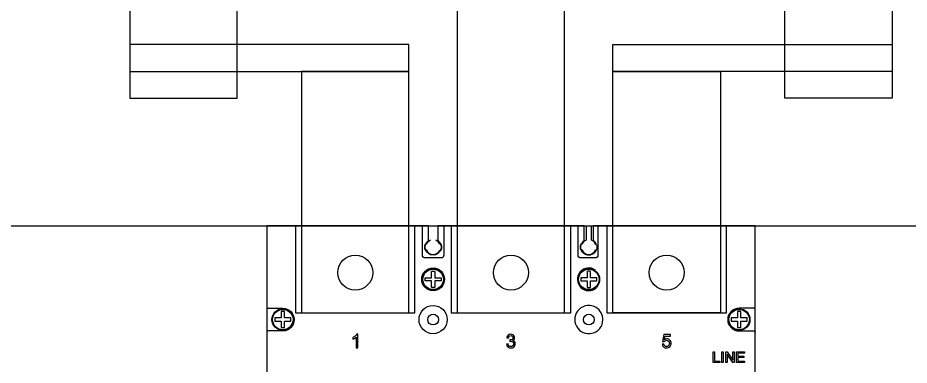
# Model space of a CAD drawing. Header units: millimetres. Extents: x 28713 to 59118, y -54378 to -19615.
# Drawn here: x 37721.3 to 38053.3, y -25184.9 to -25055.4 of the extents above; entities that cross this region are included whole.
import ezdxf

# ---------------------------------------------------------------- set-up
doc = ezdxf.new("R2010")
doc.units = ezdxf.units.MM
doc.header["$LTSCALE"] = 3
doc.layers.add('@.VISIBLE', color=7, linetype='Continuous')
doc.layers.add('equipments', color=2, linetype='Continuous')

msp = doc.modelspace()

# ---------------------------------------------------------------- linework, layer by layer
at = {"layer": '@.VISIBLE', "color": 1}
msp.add_line((37762.95, -25065.41), (37762.95, -25075.41), dxfattribs=at)
at = {"layer": '@.VISIBLE', "color": 4}
msp.add_line((38046.95, -25065.41), (38046.95, -25075.41), dxfattribs=at)
at = {"layer": '@.VISIBLE', "color": 1}
for points in [[(37762.95, -25085.41), (37802.95, -25085.41), (37802.95, -24859.43), (37762.95, -24859.43)], [(37762.95, -25075.41), (37866.95, -25075.41), (37866.95, -25065.41), (37762.95, -25065.41)], [(37826.95, -25165.41), (37866.95, -25165.41), (37866.95, -25075.41), (37826.95, -25075.41)]]:
    msp.add_lwpolyline(points, close=True, dxfattribs=at)
at = {"layer": '@.VISIBLE', "color": 2}
msp.add_lwpolyline([(37884.95, -25165.41), (37924.95, -25165.41), (37924.95, -24859.43), (37884.95, -24859.43)], close=True, dxfattribs=at)
at = {"layer": '@.VISIBLE', "color": 4}
for points in [[(38046.95, -25085.41), (38006.95, -25085.41), (38006.95, -24859.43), (38046.95, -24859.43)], [(38046.95, -25075.41), (37942.95, -25075.41), (37942.95, -25065.41), (38046.95, -25065.41)], [(37982.95, -25165.41), (37942.95, -25165.41), (37942.95, -25075.41), (37982.95, -25075.41)]]:
    msp.add_lwpolyline(points, close=True, dxfattribs=at)
at = {"layer": '@.VISIBLE'}
msp.add_lwpolyline([(37525.45, -25132.91), (38284.45, -25132.91), (38284.45, -25402.91), (37525.45, -25402.91)], close=True, dxfattribs=at)
at = {"layer": '@.VISIBLE', "color": 1}
msp.add_circle((37846.95, -25150.41), 6.5, dxfattribs=at)
at = {"layer": '@.VISIBLE', "color": 2}
msp.add_circle((37904.95, -25150.41), 6.5, dxfattribs=at)
at = {"layer": '@.VISIBLE', "color": 4}
msp.add_circle((37962.95, -25150.41), 6.5, dxfattribs=at)
at = {"layer": 'equipments'}
for p, q in [((37873.39, -25139.91), (37872.86, -25139.91)), ((37873.39, -25141.91), (37872.86, -25141.91)), ((37878.52, -25139.91), (37879.05, -25139.91)), ((37878.52, -25141.91), (37879.05, -25141.91)), ((37931.39, -25139.91), (37930.86, -25139.91)), ((37931.39, -25141.91), (37930.86, -25141.91)), ((37936.52, -25139.91), (37936.87, -25139.91)), ((37936.52, -25141.91), (37936.66, -25141.91)), ((37939.2, -25168), (37939.21, -25168))]:
    msp.add_line(p, q, dxfattribs=at)
for points in [[(37936.86, -25140.16, -1.896111), (37932.2, -25138.47), (37932.2, -25132.91), (37877.7, -25132.91), (37877.7, -25138.47, -3.106685), (37874.2, -25138.47), (37874.2, -25132.91), (37813.95, -25132.91), (37813.95, -25402.91), (37874.2, -25402.91), (37874.2, -25397.34, -3.106685), (37877.7, -25397.34), (37877.7, -25402.91), (37932.2, -25402.91), (37932.2, -25397.34, -3.106685), (37935.7, -25397.34), (37935.7, -25402.91), (37995.95, -25402.91), (37995.95, -25132.91), (37935.7, -25132.91)], [(37824.2, -25132.91, -0.414214), (37824.7, -25133.41), (37824.7, -25165.41), (37869.2, -25165.41), (37869.2, -25133.41, -0.414214), (37869.7, -25132.91)], [(37880.45, -25132.91, 0.414214), (37879.95, -25133.41), (37879.95, -25143.91, -0.414214), (37878.95, -25144.91), (37872.95, -25144.91, -0.414214), (37871.95, -25143.91), (37871.95, -25133.41, 0.414214), (37871.45, -25132.91)], [(37882.2, -25132.91, -0.414214), (37882.7, -25133.41), (37882.7, -25165.41), (37927.2, -25165.41), (37927.2, -25133.41, -0.414214), (37927.7, -25132.91)], [(37937.83, -25132.91, 0.414214), (37937.33, -25133.41), (37937.33, -25143.91, -0.414214), (37936.33, -25144.91), (37930.95, -25144.91, -0.414214), (37929.95, -25143.91), (37929.95, -25133.41, 0.414214), (37929.45, -25132.91)], [(37932.95, -25132.91), (37932.95, -25138.34, 0.209606), (37931.39, -25139.91)], [(37936.52, -25139.91, 0.209606), (37934.95, -25138.34), (37934.95, -25132.91)], [(37936.85, -25140.12, 0.172316), (37935.7, -25138.47), (37935.7, -25132.91), (37941.45, -25132.91)], [(37940.2, -25132.91, -0.414214), (37940.7, -25133.41), (37940.7, -25165.41), (37985.2, -25165.41), (37985.2, -25133.41, -0.414214), (37985.7, -25132.91)], [(37813.95, -25163.16, 0.414214), (37814.45, -25163.66), (37819.95, -25163.66)], [(37819.95, -25163.66, -1), (37819.95, -25172.16), (37814.45, -25172.16, 0.414214), (37813.95, -25172.66)], [(37995.45, -25163.66), (37989.95, -25163.66, 1), (37989.95, -25172.16), (37995.45, -25172.16, -0.414214), (37995.95, -25172.66)]]:
    msp.add_lwpolyline(points, format="xyb", dxfattribs=at)
for points in [[(37982.77, -25183.91), (37980.27, -25183.91), (37980.27, -25179.91), (37980.8, -25179.91), (37980.8, -25183.43), (37982.77, -25183.43)], [(37983.49, -25179.91), (37984.02, -25179.91), (37984.02, -25183.91), (37983.49, -25183.91)], [(37987.59, -25179.91), (37988.09, -25179.91), (37988.09, -25183.91), (37987.55, -25183.91), (37985.45, -25180.76), (37985.45, -25183.91), (37984.94, -25183.91), (37984.94, -25179.91), (37985.49, -25179.91), (37987.59, -25183.05)], [(37989.52, -25182.07), (37989.52, -25183.43), (37991.98, -25183.43), (37991.98, -25183.91), (37988.99, -25183.91), (37988.99, -25179.91), (37991.89, -25179.91), (37991.89, -25180.38), (37989.52, -25180.38), (37989.52, -25181.6), (37991.74, -25181.6), (37991.74, -25182.07)]]:
    msp.add_lwpolyline(points, close=True, dxfattribs=at)
for centre, radius in [((37846.95, -25150.41), 6.5), ((37904.95, -25150.41), 6.5), ((37962.95, -25150.41), 6.5), ((37875.95, -25152.91), 4.25), ((37875.95, -25152.91), 4.03), ((37875.95, -25152.91), 3.81), ((37933.95, -25152.91), 4.03), ((37933.95, -25152.91), 3.81), ((37819.95, -25167.91), 4.03), ((37819.95, -25167.91), 3.81), ((37875.95, -25167.91), 5.25), ((37989.95, -25167.91), 4.03), ((37989.95, -25167.91), 3.81), ((37875.95, -25167.91), 2), ((37933.95, -25167.91), 2)]:
    msp.add_circle(centre, radius, dxfattribs=at)
for centre, radius, start, end in [((37875.95, -25140.91), 2.75, 111.3237, 158.6763), ((37875.95, -25140.91), 2.75, 21.3237, 68.6763), ((37875.95, -25140.91), 3.25, 162.0798, 197.9202), ((37875.95, -25140.91), 2.75, 201.3237, 338.6763), ((37875.95, -25140.91), 3.25, 342.0798, 17.9202), ((37933.95, -25140.91), 3.25, 162.0798, 197.9202), ((37933.95, -25140.91), 2.75, 201.3237, 338.6763), ((37933.95, -25152.91), 4.25, 54.101, 310.7374), ((37933.95, -25167.91), 5.25, 58.1307, 358.9595), ((37933.95, -25167.91), 5.25, 359.0054, 58.0269), ((37995.45, -25163.16), 0.5, 269.7168, 359.7168)]:
    msp.add_arc(centre, radius, start, end, dxfattribs=at)
for points, knots in [([(37875.35, -25152.31), (37874.56, -25152.31), (37873.77, -25152.31), (37872.98, -25152.31), (37872.97, -25152.45), (37872.95, -25152.71), (37872.95, -25153.11), (37872.97, -25153.38), (37872.98, -25153.51), (37873.77, -25153.51), (37874.56, -25153.51), (37875.36, -25153.51), (37875.36, -25154.3), (37875.36, -25155.09), (37875.36, -25155.88), (37875.46, -25155.89), (37875.66, -25155.9), (37875.86, -25155.91), (37875.96, -25155.91), (37876.06, -25155.91), (37876.26, -25155.9), (37876.46, -25155.89), (37876.56, -25155.88), (37876.56, -25155.09), (37876.56, -25154.3), (37876.56, -25153.5), (37877.35, -25153.5), (37878.14, -25153.5), (37878.93, -25153.5), (37878.94, -25153.37), (37878.96, -25153.1), (37878.96, -25152.7), (37878.94, -25152.43), (37878.93, -25152.3), (37878.14, -25152.3), (37877.34, -25152.3), (37876.55, -25152.3), (37876.55, -25151.51), (37876.55, -25150.72), (37876.55, -25149.93), (37876.45, -25149.92), (37876.25, -25149.91), (37876.05, -25149.91), (37875.95, -25149.91), (37875.85, -25149.91), (37875.65, -25149.91), (37875.45, -25149.92), (37875.35, -25149.93), (37875.35, -25150.72), (37875.35, -25151.52), (37875.35, -25152.31)], [0, 0, 0, 0, 1, 1, 1, 1.400245, 1.801094, 2.201339, 2.201339, 2.201339, 3.201339, 3.201339, 3.201339, 4.201339, 4.201339, 4.201339, 4.500472, 4.802045, 4.802045, 4.802045, 5.103618, 5.402751, 5.402751, 5.402751, 6.402751, 6.402751, 6.402751, 7.402751, 7.402751, 7.402751, 7.802996, 8.203845, 8.60409, 8.60409, 8.60409, 9.60409, 9.60409, 9.60409, 10.60409, 10.60409, 10.60409, 10.903223, 11.204796, 11.204796, 11.204796, 11.506369, 11.805502, 11.805502, 11.805502, 12.805502, 12.805502, 12.805502, 12.805502]), ([(37933.36, -25155.88), (37933.36, -25155.09), (37933.36, -25154.3), (37933.36, -25153.51), (37932.56, -25153.51), (37931.77, -25153.51), (37930.98, -25153.51), (37930.97, -25153.38), (37930.95, -25153.11), (37930.95, -25152.71), (37930.97, -25152.45), (37930.98, -25152.31), (37931.77, -25152.31), (37932.56, -25152.31), (37933.35, -25152.31), (37933.35, -25151.52), (37933.35, -25150.72), (37933.35, -25149.93), (37933.45, -25149.92), (37933.65, -25149.91), (37933.85, -25149.91), (37933.95, -25149.91), (37934.05, -25149.91), (37934.25, -25149.91), (37934.45, -25149.92), (37934.55, -25149.93), (37934.55, -25150.72), (37934.55, -25151.51), (37934.55, -25152.3), (37935.34, -25152.3), (37936.14, -25152.3), (37936.93, -25152.3), (37936.94, -25152.43), (37936.96, -25152.7), (37936.96, -25153.1), (37936.94, -25153.37), (37936.93, -25153.5), (37936.14, -25153.5), (37935.35, -25153.5), (37934.56, -25153.5), (37934.56, -25154.3), (37934.56, -25155.09), (37934.56, -25155.88), (37934.46, -25155.89), (37934.26, -25155.9), (37934.06, -25155.91), (37933.96, -25155.91), (37933.86, -25155.91), (37933.66, -25155.9), (37933.46, -25155.89), (37933.36, -25155.88)], [0, 0, 0, 0, 1, 1, 1, 2, 2, 2, 2.400245, 2.801094, 3.201339, 3.201339, 3.201339, 4.201339, 4.201339, 4.201339, 5.201339, 5.201339, 5.201339, 5.500472, 5.802045, 5.802045, 5.802045, 6.103618, 6.402751, 6.402751, 6.402751, 7.402751, 7.402751, 7.402751, 8.402751, 8.402751, 8.402751, 8.802996, 9.203845, 9.60409, 9.60409, 9.60409, 10.60409, 10.60409, 10.60409, 11.60409, 11.60409, 11.60409, 11.903223, 12.204796, 12.204796, 12.204796, 12.506369, 12.805502, 12.805502, 12.805502, 12.805502]), ([(37820.55, -25167.3), (37821.34, -25167.3), (37822.14, -25167.3), (37822.93, -25167.3), (37822.94, -25167.43), (37822.96, -25167.7), (37822.96, -25168.1), (37822.94, -25168.37), (37822.93, -25168.5), (37822.14, -25168.5), (37821.35, -25168.5), (37820.56, -25168.5), (37820.56, -25169.3), (37820.56, -25170.09), (37820.56, -25170.88), (37820.46, -25170.89), (37820.26, -25170.9), (37820.06, -25170.91), (37819.96, -25170.91), (37819.86, -25170.91), (37819.66, -25170.9), (37819.46, -25170.89), (37819.36, -25170.88), (37819.36, -25170.09), (37819.36, -25169.3), (37819.36, -25168.51), (37818.56, -25168.51), (37817.77, -25168.51), (37816.98, -25168.51), (37816.97, -25168.38), (37816.95, -25168.11), (37816.95, -25167.71), (37816.97, -25167.45), (37816.98, -25167.31), (37817.77, -25167.31), (37818.56, -25167.31), (37819.35, -25167.31), (37819.35, -25166.52), (37819.35, -25165.72), (37819.35, -25164.93), (37819.45, -25164.92), (37819.65, -25164.91), (37819.85, -25164.91), (37819.95, -25164.91), (37820.05, -25164.91), (37820.25, -25164.91), (37820.45, -25164.92), (37820.55, -25164.93), (37820.55, -25165.72), (37820.55, -25166.51), (37820.55, -25167.3)], [0, 0, 0, 0, 1, 1, 1, 1.400245, 1.801094, 2.201339, 2.201339, 2.201339, 3.201339, 3.201339, 3.201339, 4.201339, 4.201339, 4.201339, 4.500472, 4.802045, 4.802045, 4.802045, 5.103618, 5.402751, 5.402751, 5.402751, 6.402751, 6.402751, 6.402751, 7.402751, 7.402751, 7.402751, 7.802996, 8.203845, 8.60409, 8.60409, 8.60409, 9.60409, 9.60409, 9.60409, 10.60409, 10.60409, 10.60409, 10.903223, 11.204796, 11.204796, 11.204796, 11.506369, 11.805502, 11.805502, 11.805502, 12.805502, 12.805502, 12.805502, 12.805502]), ([(37989.35, -25168.5), (37988.56, -25168.5), (37987.77, -25168.5), (37986.98, -25168.5), (37986.97, -25168.37), (37986.95, -25168.1), (37986.95, -25167.7), (37986.97, -25167.43), (37986.98, -25167.3), (37987.77, -25167.3), (37988.56, -25167.3), (37989.36, -25167.3), (37989.36, -25166.51), (37989.36, -25165.72), (37989.36, -25164.93), (37989.46, -25164.92), (37989.66, -25164.91), (37989.86, -25164.91), (37989.96, -25164.91), (37990.06, -25164.91), (37990.26, -25164.91), (37990.46, -25164.92), (37990.56, -25164.93), (37990.56, -25165.72), (37990.56, -25166.52), (37990.56, -25167.31), (37991.35, -25167.31), (37992.14, -25167.31), (37992.93, -25167.31), (37992.94, -25167.45), (37992.96, -25167.71), (37992.96, -25168.11), (37992.94, -25168.38), (37992.93, -25168.51), (37992.14, -25168.51), (37991.34, -25168.51), (37990.55, -25168.51), (37990.55, -25169.3), (37990.55, -25170.09), (37990.55, -25170.88), (37990.45, -25170.89), (37990.25, -25170.9), (37990.05, -25170.91), (37989.95, -25170.91), (37989.85, -25170.91), (37989.65, -25170.9), (37989.45, -25170.89), (37989.35, -25170.88), (37989.35, -25170.09), (37989.35, -25169.3), (37989.35, -25168.5)], [0, 0, 0, 0, 1, 1, 1, 1.400245, 1.801094, 2.201339, 2.201339, 2.201339, 3.201339, 3.201339, 3.201339, 4.201339, 4.201339, 4.201339, 4.500472, 4.802045, 4.802045, 4.802045, 5.103618, 5.402751, 5.402751, 5.402751, 6.402751, 6.402751, 6.402751, 7.402751, 7.402751, 7.402751, 7.802996, 8.203845, 8.60409, 8.60409, 8.60409, 9.60409, 9.60409, 9.60409, 10.60409, 10.60409, 10.60409, 10.903223, 11.204796, 11.204796, 11.204796, 11.506369, 11.805502, 11.805502, 11.805502, 12.805502, 12.805502, 12.805502, 12.805502]), ([(37847.26, -25174.49), (37847.26, -25175.8), (37847.26, -25177.1), (37847.26, -25178.41), (37847.47, -25178.41), (37847.67, -25178.41), (37847.88, -25178.41), (37847.88, -25176.73), (37847.88, -25175.06), (37847.88, -25173.39), (37847.74, -25173.39), (37847.61, -25173.39), (37847.48, -25173.39), (37847.35, -25173.64), (37847.15, -25173.86), (37846.93, -25174.05), (37846.67, -25174.29), (37846.36, -25174.49), (37846.03, -25174.64)], [0, 0, 0, 0, 1, 1, 1, 2, 2, 2, 3, 3, 3, 4, 4, 4, 4.862986, 4.862986, 4.862986, 5.937711, 5.937711, 5.937711, 5.937711]), ([(37846.03, -25174.64), (37846.03, -25174.84), (37846.03, -25175.04), (37846.03, -25175.23), (37846.26, -25175.15), (37846.47, -25175.04), (37846.68, -25174.92), (37846.89, -25174.8), (37847.09, -25174.66), (37847.26, -25174.49)], [0, 0, 0, 0, 1, 1, 1, 1.718578, 1.718578, 1.718578, 2.439174, 2.439174, 2.439174, 2.439174]), ([(37903.31, -25177.09), (37903.34, -25177.46), (37903.52, -25177.85), (37903.8, -25178.1), (37904.09, -25178.36), (37904.51, -25178.49), (37904.89, -25178.49), (37905.32, -25178.49), (37905.79, -25178.34), (37906.1, -25178.04), (37906.39, -25177.76), (37906.58, -25177.33), (37906.58, -25176.93), (37906.58, -25176.65), (37906.5, -25176.35), (37906.33, -25176.12), (37906.17, -25175.91), (37905.91, -25175.76), (37905.65, -25175.7), (37905.85, -25175.61), (37906.04, -25175.46), (37906.16, -25175.27), (37906.27, -25175.1), (37906.33, -25174.89), (37906.33, -25174.68), (37906.33, -25174.46), (37906.26, -25174.23), (37906.15, -25174.04)], [0, 0, 0, 0, 1.130779, 1.130779, 1.130779, 2.294224, 2.294224, 2.294224, 3.583541, 3.583541, 3.583541, 4.793143, 4.793143, 4.793143, 5.634681, 5.634681, 5.634681, 6.444876, 6.444876, 6.444876, 7.111283, 7.111283, 7.111283, 7.726429, 7.726429, 7.726429, 8.396602, 8.396602, 8.396602, 8.396602]), ([(37903.88, -25173.73), (37903.6, -25173.96), (37903.43, -25174.33), (37903.37, -25174.68), (37903.57, -25174.72), (37903.78, -25174.75), (37903.98, -25174.79), (37904.02, -25174.55), (37904.11, -25174.28), (37904.29, -25174.11), (37904.44, -25173.97), (37904.67, -25173.89), (37904.88, -25173.89), (37905.09, -25173.89), (37905.32, -25173.97), (37905.47, -25174.11), (37905.62, -25174.25), (37905.7, -25174.47), (37905.7, -25174.67)], [0, 0, 0, 0, 1.083384, 1.083384, 1.083384, 2.083384, 2.083384, 2.083384, 2.825621, 2.825621, 2.825621, 3.463982, 3.463982, 3.463982, 4.09332, 4.09332, 4.09332, 4.696602, 4.696602, 4.696602, 4.696602]), ([(37906.15, -25174.04), (37906.03, -25173.84), (37905.84, -25173.67), (37905.62, -25173.56), (37905.39, -25173.45), (37905.13, -25173.39), (37904.87, -25173.39), (37904.52, -25173.39), (37904.15, -25173.5), (37903.88, -25173.73)], [0, 0, 0, 0, 0.709386, 0.709386, 0.709386, 1.48355, 1.48355, 1.48355, 2.533022, 2.533022, 2.533022, 2.533022]), ([(37964.61, -25176.71), (37964.61, -25176.29), (37964.45, -25175.84), (37964.16, -25175.55), (37963.88, -25175.26), (37963.45, -25175.09), (37963.05, -25175.09), (37962.72, -25175.09), (37962.38, -25175.22), (37962.11, -25175.4), (37962.2, -25174.96), (37962.29, -25174.51), (37962.38, -25174.06), (37963.04, -25174.06), (37963.71, -25174.06), (37964.37, -25174.06), (37964.37, -25173.87), (37964.37, -25173.67), (37964.37, -25173.47), (37963.54, -25173.47), (37962.72, -25173.47), (37961.89, -25173.47), (37961.73, -25174.33), (37961.56, -25175.19), (37961.4, -25176.04), (37961.59, -25176.07), (37961.79, -25176.09), (37961.98, -25176.12), (37962.07, -25175.97), (37962.2, -25175.85), (37962.35, -25175.77), (37962.51, -25175.68), (37962.71, -25175.63), (37962.89, -25175.63), (37963.17, -25175.63), (37963.47, -25175.74), (37963.66, -25175.94), (37963.86, -25176.15), (37963.96, -25176.47), (37963.96, -25176.77), (37963.96, -25177.08), (37963.86, -25177.42), (37963.65, -25177.65), (37963.47, -25177.85), (37963.17, -25177.99), (37962.9, -25177.99), (37962.68, -25177.99), (37962.44, -25177.9), (37962.27, -25177.75), (37962.07, -25177.58), (37961.98, -25177.3), (37961.94, -25177.04)], [0, 0, 0, 0, 1.249818, 1.249818, 1.249818, 2.443862, 2.443862, 2.443862, 3.439338, 3.439338, 3.439338, 4.439338, 4.439338, 4.439338, 5.439338, 5.439338, 5.439338, 6.439338, 6.439338, 6.439338, 7.439338, 7.439338, 7.439338, 8.439338, 8.439338, 8.439338, 9.439338, 9.439338, 9.439338, 9.95117, 9.95117, 9.95117, 10.503953, 10.503953, 10.503953, 11.331871, 11.331871, 11.331871, 12.211679, 12.211679, 12.211679, 13.150525, 13.150525, 13.150525, 13.972393, 13.972393, 13.972393, 14.645809, 14.645809, 14.645809, 15.428569, 15.428569, 15.428569, 15.428569]), ([(37905.93, -25176.94), (37905.93, -25177.21), (37905.82, -25177.5), (37905.63, -25177.69), (37905.44, -25177.87), (37905.16, -25177.99), (37904.9, -25177.99), (37904.68, -25177.99), (37904.44, -25177.91), (37904.28, -25177.76), (37904.07, -25177.57), (37903.97, -25177.28), (37903.92, -25177), (37903.71, -25177.03), (37903.51, -25177.06), (37903.31, -25177.09)], [0, 0, 0, 0, 0.802277, 0.802277, 0.802277, 1.591931, 1.591931, 1.591931, 2.253398, 2.253398, 2.253398, 3.087899, 3.087899, 3.087899, 4.087899, 4.087899, 4.087899, 4.087899]), ([(37905.39, -25175.3), (37905.18, -25175.43), (37904.93, -25175.51), (37904.68, -25175.51), (37904.65, -25175.51), (37904.62, -25175.51), (37904.58, -25175.5), (37904.56, -25175.68), (37904.54, -25175.86), (37904.52, -25176.04), (37904.66, -25176), (37904.8, -25175.97), (37904.95, -25175.97), (37905.2, -25175.97), (37905.47, -25176.07), (37905.65, -25176.25), (37905.83, -25176.42), (37905.93, -25176.69), (37905.93, -25176.94)], [0, 0, 0, 0, 0.7348, 0.7348, 0.7348, 0.833945, 0.833945, 0.833945, 1.833945, 1.833945, 1.833945, 2.272438, 2.272438, 2.272438, 3.027397, 3.027397, 3.027397, 3.776008, 3.776008, 3.776008, 3.776008]), ([(37961.94, -25177.04), (37961.72, -25177.06), (37961.51, -25177.08), (37961.29, -25177.1), (37961.33, -25177.47), (37961.5, -25177.86), (37961.78, -25178.11), (37962.08, -25178.37), (37962.51, -25178.49), (37962.9, -25178.49), (37963.38, -25178.49), (37963.91, -25178.26), (37964.21, -25177.89), (37964.47, -25177.56), (37964.61, -25177.12), (37964.61, -25176.71)], [0, 0, 0, 0, 1, 1, 1, 2.126228, 2.126228, 2.126228, 3.305587, 3.305587, 3.305587, 4.752984, 4.752984, 4.752984, 5.991743, 5.991743, 5.991743, 5.991743])]:
    msp.add_open_spline(points, degree=3, knots=knots, dxfattribs=at)
at = {"layer": 'equipments', "start_tangent": (0, -1), "end_tangent": (-0.83829, -0.545225)}
msp.add_spline([(37905.7, -25174.67), (37905.39, -25175.3)], degree=3, dxfattribs=at)

doc.saveas('drawing.dxf')
